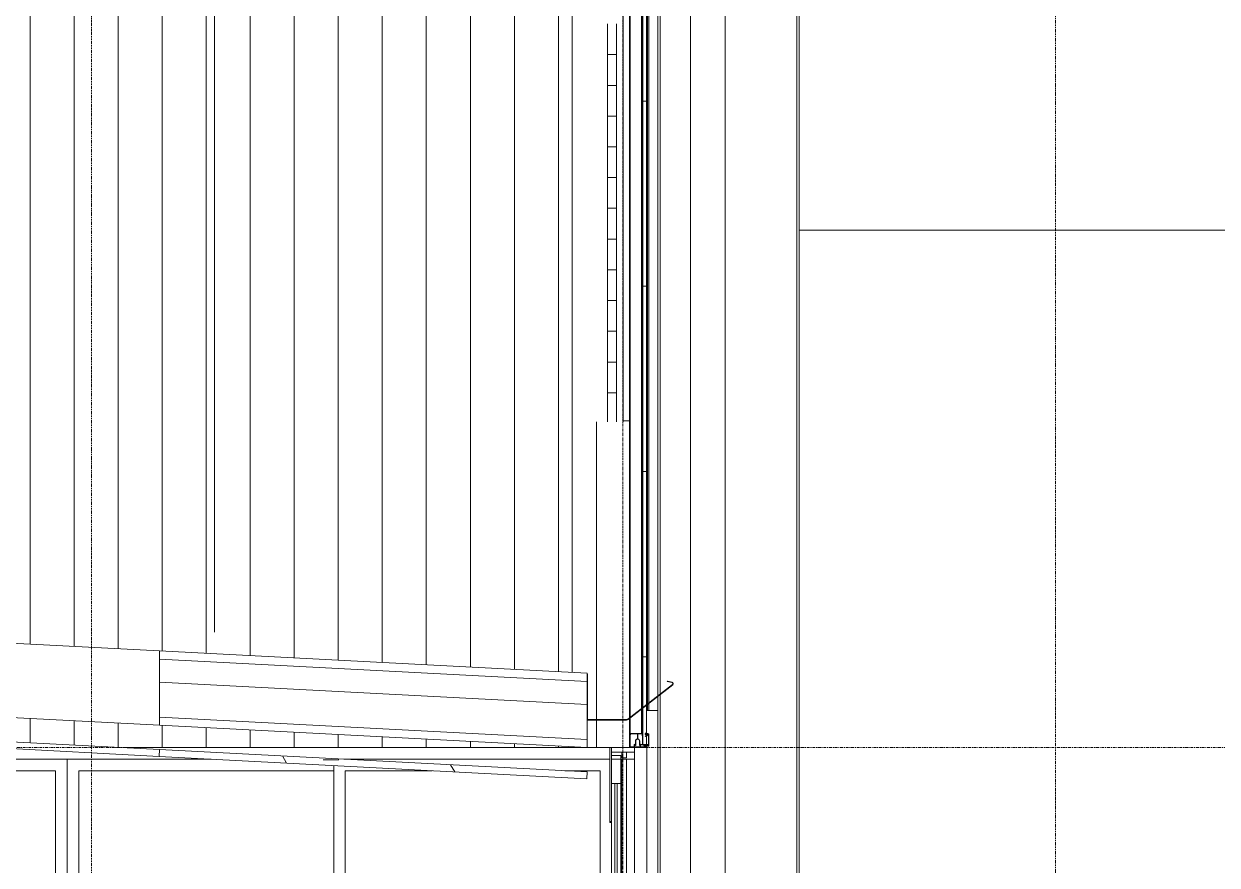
# Model space of a CAD drawing. Header units: millimetres. Extents: x 4237772 to 4686020, y -673 to 29459.
# Drawn here: x 4310096 to 4315247, y 7092 to 10724 of the extents above; entities that cross this region are included whole.
import ezdxf

# ---------------------------------------------------------------- set-up
doc = ezdxf.new("R2010")
doc.units = ezdxf.units.MM
for name, pattern in [('AEC_Center', [24, 12, -4, 4, -4]), ('AEC_Double Dash', [39, 15, -4, 6, -4, 6, -4]), ('Grid Line', [21, 12, -3, 3, -3])]:
    doc.linetypes.add(name, pattern=pattern)
for name, color, linetype, lineweight in [('A-ANNO-SYMB', 150, 'Continuous', 5), ('A-CLNG', 13, 'Continuous', 5), ('A-CLNG-PATT', 13, 'Continuous', 5), ('A-DETL-GENF', 92, 'Continuous', 5), ('A-DOOR', 31, 'Continuous', 5), ('A-DOOR-FRAM', 31, 'Continuous', 5), ('A-DOOR-GLAZ', 31, 'Continuous', 5), ('A-FLOR-LEVL', 51, 'Continuous', 5), ('A-GENM', 13, 'Continuous', 5), ('A-GLAZ', 151, 'Continuous', 5), ('A-GLAZ-CWMG', 51, 'Continuous', 5), ('A-ROOF', 132, 'Continuous', 5), ('A-ROOF-IDEN', 132, 'Continuous', 5), ('A-ROOF-MCUT', 132, 'Continuous', 5), ('A-WALL', 113, 'Continuous', 5), ('A-WALL-PATT', 111, 'Continuous', 5), ('P-SANR-FIXT', 6, 'Continuous', 5), ('S-BEAM', 12, 'Continuous', 5), ('S-GRID', 1, 'Continuous', 5)]:
    doc.layers.add(name, color=color, linetype=linetype, lineweight=lineweight)

# ---------------------------------------------------------------- blocks, each defined once
blk = doc.blocks.new('Structural Framing 24 - Structural Framing 1-1264814-SECTION - GRIDS C4-C5')
at = {"layer": 'S-BEAM'}
for p, q in [((4312832.3, 15513.2), (4312832.3, 7823.2)), ((4312842.3, 7831), (4312842.3, 15500.2)), ((4313432.3, 14963.4), (4313432.3, 5200)), ((4313442.3, 5200), (4313442.3, 14954.3)), ((4312842.3, 5200), (4312842.3, 7828.5)), ((4312832.3, 7820.7), (4312832.3, 5200))]:
    blk.add_line(p, q, dxfattribs=at)
blk = doc.blocks.new('Downpipe - Straight - 01 - 150D-1488954-SECTION - GRIDS C4-C5')
at = {"layer": 'P-SANR-FIXT'}
for p, q in [((4312786.5, 7760), (4312783.2, 7760)), ((4312832.6, 7760), (4312786.5, 7760))]:
    blk.add_line(p, q, dxfattribs=at)
blk = doc.blocks.new('Downpipe - L Spreader - Default-1551929-SECTION - GRIDS C4-C5')
at = {"layer": 'P-SANR-FIXT'}
for p, q in [((4312625, 7600), (4312625, 7277.1)), ((4312625, 7277.1), (4312632.3, 7275.8))]:
    blk.add_line(p, q, dxfattribs=at)
blk.add_open_spline([(4312631.8, 7282.8), (4312631.4, 7282.5), (4312629.7, 7281.1), (4312626.2, 7278.2), (4312625, 7277.1), (4312625, 7277.1)], degree=3, knots=[0.3634693, 0.3634693, 0.3634693, 0.3634693, 0.375, 0.4166667, 0.5, 0.5, 0.5, 0.5], dxfattribs=at)
blk = doc.blocks.new('SD - OXXO - SD - OXXO 3800W-1750534-SECTION - GRIDS C4-C5')
at = {"layer": 'A-DOOR'}
for p, q in [((4307977.7, 7550), (4310904.6, 7550)), ((4311477.8, 7550), (4312625, 7550))]:
    blk.add_line(p, q, dxfattribs=at)
at = {"layer": 'A-GLAZ'}
for p, q in [((4309133.7, 7550), (4307977.7, 7550)), ((4309133.7, 5200), (4309133.7, 7550)), ((4310283.7, 7550), (4310283.7, 5200)), ((4310283.7, 5200), (4310283.7, 7550)), ((4311433.7, 7522.3), (4311433.7, 5200)), ((4312625, 7550), (4311477.8, 7550)), ((4307983.7, 7500), (4309083.7, 7500)), ((4307983.7, 5250), (4307983.7, 7500)), ((4309083.7, 7500), (4309083.7, 5250)), ((4309133.7, 7500), (4310233.7, 7500)), ((4310233.7, 7500), (4310233.7, 5250)), ((4310333.7, 7500), (4311433.7, 7500)), ((4310333.7, 5250), (4310333.7, 7500)), ((4311483.7, 7500), (4311858.7, 7500)), ((4311483.7, 5250), (4311483.7, 7500)), ((4312431.9, 7500), (4312583.7, 7500)), ((4312583.7, 7500), (4312583.7, 6205.9)), ((4309883.7, 6375), (4309827.2, 6431.6)), ((4310683.7, 6375), (4310740.3, 6431.6)), ((4309483.7, 6375), (4309883.7, 6375)), ((4309883.7, 6375), (4309827.2, 6318.4)), ((4310683.7, 6375), (4310740.3, 6318.4)), ((4311083.7, 6375), (4310683.7, 6375)), ((4312583.7, 6194.1), (4312583.7, 5250)), ((4309083.7, 5250), (4307983.7, 5250)), ((4310233.7, 5250), (4309133.7, 5250)), ((4311433.7, 5250), (4310333.7, 5250)), ((4312096.5, 5250), (4311483.7, 5250)), ((4312583.7, 5250), (4312216.3, 5250))]:
    blk.add_line(p, q, dxfattribs=at)
blk = doc.blocks.new('Downpipe - Straight - 01 - 150D-V184-SECTION - GRIDS C4-C5')
at = {"layer": 'P-SANR-FIXT'}
for p, q in [((4312974, 15511.8), (4312974, 5200)), ((4313124, 5200), (4313124, 15524.9))]:
    blk.add_line(p, q, dxfattribs=at)
blk = doc.blocks.new('Generic Models 20 - Generic Models 13-2246191-SECTION - GRIDS C4-C5')
at = {"layer": 'A-GENM'}
for p, q in [((4312463.3, 15900.2), (4312683.2, 15900.2)), ((4312463.3, 7923.8), (4312463.3, 10998.2)), ((4312683.2, 10998.2), (4312683.2, 9006.8)), ((4312463.3, 7600), (4312463.3, 7603.4)), ((4312463.3, 7600), (4312567.3, 7600)), ((4312463.3, 7600), (4312567.3, 7600)), ((4312463.3, 7600), (4312567.3, 7600))]:
    blk.add_line(p, q, dxfattribs=at)
at = {"layer": 'A-GENM', "lineweight": 13}
for p, q in [((4312683.2, 15900), (4312463.3, 15900)), ((4312463.3, 15900), (4312463.3, 14426.8)), ((4312683.2, 14426.8), (4312683.2, 15900)), ((4312683.2, 14426.8), (4312463.3, 14426.8)), ((4312463.3, 14426.8), (4312463.3, 13517.3)), ((4312463.3, 14426.8), (4312683.2, 14426.8)), ((4312683.2, 13517.3), (4312683.2, 14426.8)), ((4312463.3, 13517.3), (4312683.2, 13517.3)), ((4312683.2, 13517.3), (4312463.3, 13517.3)), ((4312463.3, 13517.3), (4312463.3, 10998.2)), ((4312683.2, 10998.2), (4312683.2, 13517.3)), ((4312463.3, 10998.2), (4312683.2, 10998.2))]:
    blk.add_line(p, q, dxfattribs=at)
blk = doc.blocks.new('X_Door-Panel-Hinge-Standard - Standard-1909127-SECTION - GRIDS C4-C5')
at = {"layer": 'A-DOOR'}
for p, q in [((4312672.3, 7565), (4312632.3, 7565)), ((4312632.3, 7565), (4312632.3, 7445)), ((4312672.3, 7445), (4312672.3, 7565)), ((4312632.3, 7445), (4312672.3, 7445)), ((4312632.3, 5345), (4312632.3, 7445)), ((4312672.3, 7445), (4312672.3, 5345)), ((4312672.3, 5345), (4312632.3, 5345)), ((4312632.3, 5345), (4312632.3, 5225)), ((4312672.3, 5225), (4312672.3, 5345)), ((4312632.3, 5225), (4312672.3, 5225))]:
    blk.add_line(p, q, dxfattribs=at)
at = {"layer": 'A-DOOR-GLAZ'}
for p, q in [((4312657.3, 7445), (4312647.3, 7445)), ((4312647.3, 7445), (4312647.3, 5345)), ((4312657.3, 5345), (4312657.3, 7445)), ((4312647.3, 5345), (4312657.3, 5345))]:
    blk.add_line(p, q, dxfattribs=at)
blk = doc.blocks.new('X_Door-Frame-Wood - Standard-1215283-SECTION - GRIDS C4-C5')
at = {"layer": 'A-DOOR-FRAM'}
for p, q in [((4312710.3, 7600), (4312632.3, 7600)), ((4312632.3, 7600), (4312632.3, 7580)), ((4312632.3, 7580), (4312732.3, 7580)), ((4312677.3, 7580), (4312677.3, 7555)), ((4312697.3, 7580), (4312677.3, 7580)), ((4312697.3, 7555), (4312697.3, 7580)), ((4312732.3, 7580), (4312732.3, 7600)), ((4312677.3, 7555), (4312697.3, 7555)), ((4312677.3, 5200), (4312677.3, 7550)), ((4312697.3, 7550), (4312697.3, 5200)), ((4312732.3, 7550), (4312732.3, 5200)), ((4312632.3, 5200), (4312632.3, 5225))]:
    blk.add_line(p, q, dxfattribs=at)
blk = doc.blocks.new('Rectangular Mullion - 50x100mm-V208-SECTION - GRIDS C4-C5')
at = {"layer": 'A-GLAZ-CWMG'}
for p, q in [((4312710.3, 7600), (4312632.3, 7600)), ((4312632.3, 7600), (4312632.3, 7550)), ((4312732.3, 7550), (4312732.3, 7600)), ((4312632.3, 7550), (4312732.3, 7550))]:
    blk.add_line(p, q, dxfattribs=at)
blk = doc.blocks.new('MulticellPanel_Polycarbonate_Danpal_1040w - Grey-V214-SECTION - GRIDS C4-C5')
at = {"layer": 'A-GENM'}
h = blk.add_hatch(dxfattribs=at)
h.set_pattern_fill('FP_150', color=256, style=0, pattern_type=2)
h.set_pattern_definition([(90, (4308746.76, 10390.6), (-800, 5e-14), []), (180, (4308746.76, 10390.6), (-1e-13, -800), [])])
h.paths.add_polyline_path([(4312767.3, 7610), (4312783.3, 7610), (4312783.3, 11110), (4312767.3, 11108.1), (4312767.3, 7610.5)])
for p, q in [((4312766.4, 11110), (4312767.3, 11110)), ((4312783.3, 11110), (4312767.3, 11110)), ((4312767.3, 11110), (4312767.3, 7610)), ((4312783.3, 7610), (4312783.3, 11110)), ((4312767.3, 7610), (4312783.3, 7610))]:
    blk.add_line(p, q, dxfattribs=at)
blk = doc.blocks.new('Rectangular Mullion - DPANMF BT1-1105306-SECTION - GRIDS C4-C5')
at = {"layer": 'A-DETL-GENF'}
for p, q in [((4312710.3, 7658.6), (4312710.3, 7600)), ((4312766.8, 7660), (4312712.8, 7660)), ((4312712.8, 7660), (4312712.8, 7655)), ((4312712.8, 7602.5), (4312712.8, 7659.3)), ((4312712.8, 7655), (4312714.3, 7655)), ((4312714.3, 7655), (4312714.3, 7658.5)), ((4312714.3, 7658.5), (4312743.4, 7658.5)), ((4312736, 7628.3), (4312736, 7615.2)), ((4312737.2, 7609.3), (4312737.2, 7628.4)), ((4312744.4, 7657.5), (4312744.4, 7638.6)), ((4312745.9, 7638.6), (4312745.9, 7657.5)), ((4312746.9, 7658.5), (4312765.3, 7658.5)), ((4312753.2, 7628.6), (4312753.2, 7609.3)), ((4312754.4, 7615.2), (4312754.4, 7628.6)), ((4312765.3, 7658.5), (4312765.3, 7650)), ((4312765.3, 7650), (4312766.8, 7650)), ((4312766.8, 7650), (4312766.8, 7660)), ((4312777.7, 7661.2), (4312783.6, 7659.1)), ((4312778, 7656.9), (4312783.2, 7654.8)), ((4312783.6, 7656.4), (4312778.2, 7657.5)), ((4312783.6, 7659.1), (4312784.2, 7657)), ((4312793.7, 7658.9), (4312787.8, 7658.9)), ((4312787.8, 7658.9), (4312787.8, 7657.4)), ((4312787.8, 7656.7), (4312787.8, 7658.9)), ((4312787.8, 7658.9), (4312789.6, 7658.9)), ((4312787.8, 7657.4), (4312791.7, 7657.4)), ((4312788.9, 7656.7), (4312787.8, 7656.7)), ((4312791.7, 7657.4), (4312791.7, 7613.3)), ((4312793.7, 7610.9), (4312793.7, 7658.9)), ((4312710.3, 7600), (4312784.4, 7600)), ((4312730.9, 7602.5), (4312712.8, 7602.5)), ((4312735.2, 7613.5), (4312730.9, 7613.5)), ((4312730.9, 7613.5), (4312730.9, 7602.5)), ((4312732.4, 7602.5), (4312732.4, 7612)), ((4312732.4, 7612), (4312735.8, 7612)), ((4312756.9, 7602.5), (4312732.4, 7602.5)), ((4312736, 7615.2), (4312733.5, 7615.2)), ((4312733.5, 7614.2), (4312736, 7614.2)), ((4312735.2, 7611.6), (4312736.6, 7609.1)), ((4312736, 7614.2), (4312736, 7612.3)), ((4312753.7, 7609.1), (4312755.1, 7611.6)), ((4312756.9, 7615.2), (4312754.4, 7615.2)), ((4312754.4, 7612.3), (4312754.4, 7614.2)), ((4312754.4, 7614.2), (4312756.9, 7614.2)), ((4312754.8, 7612), (4312756.9, 7612)), ((4312763.5, 7613.5), (4312755.3, 7613.5)), ((4312756.9, 7612), (4312756.9, 7602.5)), ((4312758.4, 7602.5), (4312758.4, 7612)), ((4312758.4, 7612), (4312763.5, 7612)), ((4312782.7, 7602.5), (4312758.4, 7602.5)), ((4312763.5, 7612), (4312763.5, 7613.5)), ((4312777.2, 7611.3), (4312773.3, 7611.3)), ((4312773.3, 7611.3), (4312773.3, 7605.5)), ((4312773.3, 7605.5), (4312782.7, 7605.5)), ((4312775, 7607.4), (4312775, 7610)), ((4312775, 7610), (4312777.9, 7610)), ((4312791.6, 7607.4), (4312775, 7607.4)), ((4312778.9, 7610), (4312776.1, 7610)), ((4312776.7, 7608.9), (4312779.5, 7608.9)), ((4312779.5, 7608.9), (4312780.6, 7609.6)), ((4312787.8, 7611), (4312779.7, 7611)), ((4312780.6, 7609.6), (4312789.2, 7609.6)), ((4312782.7, 7605.5), (4312782.7, 7602.5)), ((4312784.4, 7600), (4312784.4, 7605.5)), ((4312784.4, 7605.5), (4312793.7, 7605.5)), ((4312788.3, 7612.6), (4312788.3, 7611.5)), ((4312791.7, 7613.3), (4312789, 7613.3)), ((4312789.7, 7610.1), (4312789.7, 7611.7)), ((4312789.7, 7611.7), (4312793.7, 7610.9)), ((4312793.7, 7611), (4312790, 7611)), ((4312791.6, 7609.1), (4312791.6, 7607.4)), ((4312793.7, 7605.5), (4312793.7, 7611))]:
    blk.add_line(p, q, dxfattribs=at)
for centre, radius, start, end in [((4312745.2, 7628.6), 9.2, 99.8791, 181.6261), ((4312745.2, 7628.6), 8, 360, 181.7438), ((4312743.4, 7657.5), 1, 0, 90), ((4312743.4, 7638.6), 1, 279.8791, 0), ((4312746.9, 7657.5), 1, 90, 180), ((4312746.9, 7638.6), 1, 180, 260.121), ((4312745.2, 7628.6), 9.2, 360, 80.121), ((4312778.5, 7622.9), 39.1, 76.2387, 90.9519), ((4312740.3, 7694.8), 59.8, 308.9937, 316.1468), ((4312777.6, 7659.2), 11.6, 273.4449, 347.2858), ((4312782.8, 7654), 0.88, 312.5702, 68.0118), ((4312783.7, 7656.9), 0.48, 258.5298, 16.4274), ((4312787, 7657.6), 3.39, 53.7277, 76.2387), ((4312733.5, 7614.7), 0.5, 90, 270), ((4312753.5, 7609.3), 0.3, 180, 330), ((4312756.9, 7614.7), 0.5, 270, 90), ((4312777.2, 7610.5), 0.834, 326.0388, 90), ((4312787.8, 7611.5), 0.5, 270, 0), ((4312789, 7612.6), 0.7, 90, 180), ((4312789.2, 7610.1), 0.5, 270, 0), ((4312791.1, 7609.1), 0.5, 0, 90)]:
    blk.add_arc(centre, radius, start, end, dxfattribs=at)
for centre, major_axis, start_param, end_param in [((4312777.8, 7661.6), (0.024, 0.399), 6.232148, 9.142784), ((4312778.1, 7657.2), (-0.136, 0.29), 5.64369, 8.601708), ((4312778.2, 7648), (0.393, 0.077), 2.085827, 4.639998), ((4312736.9, 7609.3), (0.28, 0.107), 3.299947, 5.917941)]:
    blk.add_ellipse(centre, major_axis=major_axis, ratio=1, start_param=start_param, end_param=end_param, dxfattribs=at)
for points, knots in [([(4312712.8, 7659.3), (4312712.8, 7659.3), (4312712.8, 7659.4), (4312712.7, 7659.6), (4312712.6, 7659.7), (4312712.4, 7659.7), (4312712.1, 7659.7), (4312711.9, 7659.6), (4312711.5, 7659.5), (4312711.2, 7659.3), (4312710.8, 7659.1), (4312710.7, 7659), (4312710.5, 7658.9), (4312710.3, 7658.8), (4312710.3, 7658.6), (4312710.3, 7658.6)], [0, 0, 0, 0, 0.041667, 0.104167, 0.177083, 0.239583, 0.333333, 0.416667, 0.5, 0.666667, 0.729167, 0.791667, 0.84375, 0.90625, 1, 1, 1, 1]), ([(4312789.6, 7658.9), (4312789.6, 7658.9), (4312789.7, 7658.9), (4312789.8, 7659.1), (4312789.8, 7659.3), (4312789.7, 7659.7), (4312789.4, 7660), (4312789.1, 7660.3), (4312789, 7660.3)], [0, 0, 0, 0, 0.147059, 0.294118, 0.411765, 0.588235, 0.823529, 1, 1, 1, 1]), ([(4312736, 7612.3), (4312735.9, 7612.3), (4312735.7, 7612.2), (4312735.5, 7612.1), (4312735.3, 7612), (4312735.1, 7611.8), (4312735.1, 7611.6), (4312735.2, 7611.6)], [0, 0, 0, 0, 0.125, 0.25, 0.375, 0.625, 1, 1, 1, 1]), ([(4312735.8, 7612), (4312735.8, 7612), (4312736, 7612.1), (4312736.1, 7612.2), (4312736.1, 7612.4), (4312736, 7612.6), (4312735.9, 7612.8), (4312735.8, 7613), (4312735.7, 7613.2), (4312735.6, 7613.3), (4312735.4, 7613.5), (4312735.3, 7613.5), (4312735.2, 7613.5)], [0, 0, 0, 0, 0.083333, 0.1875, 0.291667, 0.375, 0.458333, 0.583333, 0.666667, 0.75, 0.875, 1, 1, 1, 1]), ([(4312755.1, 7611.6), (4312755.1, 7611.6), (4312755.2, 7611.7), (4312755.1, 7611.9), (4312754.8, 7612.1), (4312754.6, 7612.2), (4312754.4, 7612.3), (4312754.4, 7612.3)], [0, 0, 0, 0, 0.25, 0.5, 0.75, 0.875, 1, 1, 1, 1]), ([(4312755.3, 7613.5), (4312755.1, 7613.5), (4312754.9, 7613.3), (4312754.7, 7613), (4312754.6, 7612.8), (4312754.6, 7612.7), (4312754.5, 7612.5), (4312754.5, 7612.3), (4312754.5, 7612.1), (4312754.6, 7612), (4312754.8, 7612)], [0, 0, 0, 0, 0.333333, 0.416667, 0.5, 0.583333, 0.666667, 0.75, 0.84375, 1, 1, 1, 1]), ([(4312776.1, 7610), (4312776.1, 7610), (4312776, 7610), (4312775.9, 7609.7), (4312775.9, 7609.4), (4312776.1, 7609.1), (4312776.3, 7609), (4312776.6, 7608.9), (4312776.7, 7608.9)], [0, 0, 0, 0, 0.125, 0.25, 0.5, 0.666667, 0.833333, 1, 1, 1, 1]), ([(4312779.7, 7611), (4312779.6, 7611), (4312779.5, 7611), (4312779.3, 7610.9), (4312779.1, 7610.8), (4312779, 7610.7), (4312779, 7610.5), (4312778.9, 7610.2), (4312778.9, 7610.1), (4312778.9, 7610)], [0, 0, 0, 0, 0.111111, 0.222222, 0.333333, 0.444444, 0.555556, 0.708333, 1, 1, 1, 1]), ([(4312790, 7611), (4312789.9, 7611), (4312789.8, 7611), (4312789.7, 7610.8), (4312789.8, 7610.6), (4312790, 7610.4), (4312790.2, 7610.2), (4312790.3, 7610), (4312790.5, 7609.9), (4312790.6, 7609.8), (4312790.7, 7609.7), (4312790.9, 7609.6), (4312791, 7609.6), (4312791.1, 7609.6)], [0, 0, 0, 0, 0.072917, 0.1875, 0.291667, 0.5, 0.583333, 0.666667, 0.729167, 0.791667, 0.854167, 0.916667, 1, 1, 1, 1])]:
    blk.add_open_spline(points, degree=3, knots=knots, dxfattribs=at)
blk = doc.blocks.new('Rectangular Mullion - Frame_Framed Facade_Danpal_DPANMF BT1-2873194-SECTION - GRIDS C4-C5')
at = {"layer": 'A-GLAZ-CWMG'}
for p, q in [((4312712.8, 7660), (4312710.3, 7660)), ((4312766.8, 7613.3), (4312766.8, 7658.3)), ((4312793.7, 7658.9), (4312787.8, 7658.9)), ((4312787.8, 7658.9), (4312787.8, 7657.4)), ((4312787.8, 7657.4), (4312791.7, 7657.4)), ((4312791.7, 7613.3), (4312766.8, 7613.3)), ((4312784.4, 7600), (4312784.4, 7605.5)), ((4312784.4, 7605.5), (4312793.7, 7605.5)), ((4312793.7, 7605.5), (4312793.7, 7610.9))]:
    blk.add_line(p, q, dxfattribs=at)
blk = doc.blocks.new('Rectangular Mullion - Mullion_FramedFacade_Danpal_DPAEC50-2873208-SECTION - GRIDS C4-C5')
at = {"layer": 'A-GLAZ-CWMG'}
for p, q in [((4312713.8, 7730.5), (4312713.8, 11110)), ((4312762.8, 11110), (4312762.8, 7768.9)), ((4312763.8, 7769.7), (4312763.8, 11110)), ((4312763.8, 11110), (4312763.8, 11108.1)), ((4312765.7, 11110), (4312765.7, 7771.2)), ((4312766.5, 7771.8), (4312766.5, 11110)), ((4312766.5, 11110), (4312766.5, 11108.1)), ((4312713.8, 7660), (4312713.8, 7728.1)), ((4312762.8, 7766.4), (4312762.8, 7660)), ((4312763.8, 7660), (4312763.8, 7767.2)), ((4312765.7, 7767.6), (4312765.7, 7660)), ((4312766.5, 7660), (4312766.5, 7767.6))]:
    blk.add_line(p, q, dxfattribs=at)
blk = doc.blocks.new('Rectangular Mullion - Frame_Framed Facade_Danpal_DPANMF BT1-2873226-SECTION - GRIDS C4-C5')
at = {"layer": 'A-GLAZ-CWMG'}
for p, q in [((4312710.3, 7727.8), (4312710.3, 11110)), ((4312787.8, 7788.4), (4312787.8, 11110)), ((4312793.7, 7794.9), (4312793.7, 11110)), ((4312787.8, 7760), (4312787.8, 7785.9)), ((4312793.7, 7760), (4312793.7, 7790.5)), ((4312710.3, 7660), (4312710.3, 7725.4))]:
    blk.add_line(p, q, dxfattribs=at)
blk = doc.blocks.new('Area 51 Ceiling - External FC - Area 51 Ceiling - External FC-2924300-SECTION - GRIDS C4-C5')
at = {"layer": 'A-CLNG-PATT'}
h = blk.add_hatch(dxfattribs=at)
h.set_pattern_fill('FP_177', color=256, style=0, pattern_type=2)
h.set_pattern_definition([(90, (4311918.5, 7527), (-2400, 1e-13), []), (180, (4311918.5, 7526.9), (-1e-13, -1200), [])])
h.paths.add_polyline_path([(4310680.7, 7561.7), (4310680.7, 7591.8), (4305546.6, 7860.8), (4305546.6, 7830.8), (4310333.7, 7579.9)])
h = blk.add_hatch(dxfattribs=at)
h.set_pattern_fill('FP_4', color=256, style=0, pattern_type=2)
h.set_pattern_definition([(0, (4308746.76, 10390.63), (812.8, 203.2), [67.056, -542.544, 67.056, -3793.744]), (0, (4308746.76, 10390.63), (812.8, 203.2), [-676.656, -542.544, 67.056, -1152.144, -2032]), (0, (4308746.76, 10390.63), (812.8, 203.2), [-2438.4, 67.056, -542.544, 67.056, -1355.344]), (0, (4308746.76, 10390.63), (812.8, 203.2), [-3115.056, -339.344, 67.056, -948.944]), (120, (4309051.56, 10492.23), (-582.376, 602.3054), [67.056, -542.544, 67.056, -3793.744]), (120, (4309051.56, 10492.23), (-582.376, 602.3054), [-676.656, -542.544, 67.056, -1152.144, -2032]), (120, (4309051.56, 10492.23), (-582.376, 602.3054), [-2438.4, 67.056, -542.544, 67.056, -1355.344]), (120, (4309051.56, 10492.23), (-582.376, 602.3054), [-3115.056, -339.344, 67.056, -948.944]), (240, (4309153.16, 10898.63), (-230.424, -805.5054), [67.056, -542.544, 67.056, -3793.744]), (240, (4309153.16, 10898.63), (-230.424, -805.5054), [-676.656, -542.544, 67.056, -1152.144, -2032]), (240, (4309153.16, 10898.63), (-230.424, -805.5054), [-2438.4, 67.056, -542.544, 67.056, -1355.344]), (240, (4309153.16, 10898.63), (-230.424, -805.5054), [-3115.056, -339.344, 67.056, -948.944])])
h.paths.add_polyline_path([(4312525.7, 7465), (4312527.3, 7495), (4310682.3, 7591.7), (4310682.3, 7561.7), (4312299.4, 7476.9)])
at = {"layer": 'A-CLNG'}
for p, q in [((4310680.7, 7561.7), (4305545, 7830.9)), ((4305546.6, 7860.8), (4310682.3, 7591.7))]:
    blk.add_line(p, q, dxfattribs=at)
at = {"layer": 'A-CLNG', "lineweight": 13}
for p, q in [((4310682.3, 7591.7), (4310680.7, 7561.7)), ((4312527.3, 7495), (4310682.3, 7591.7)), ((4310680.7, 7561.7), (4312525.7, 7465)), ((4312525.7, 7465), (4312527.3, 7495))]:
    blk.add_line(p, q, dxfattribs=at)

msp = doc.modelspace()

# ---------------------------------------------------------------- hatches: boundary and pattern name
at = {"layer": 'A-WALL-PATT'}
h = msp.add_hatch(dxfattribs=at)
h.set_pattern_fill('FP_45', color=256, style=0, pattern_type=2)
h.set_pattern_definition([(90, (4307843.32, 7600), (-190, 1e-14), [])])
h.paths.add_polyline_path([(4310672.2, 7600), (4312463.3, 7600), (4312463.3, 7603.4), (4307901, 7842.5), (4307901, 7737.5), (4310523.8, 7600)])
h.paths.add_polyline_path([(4307901, 7600), (4309950.6, 7600), (4307901, 7707.4)])
h.paths.add_polyline_path([(4312463.3, 7923.8), (4312463.3, 10900.4), (4309211.2, 10726.7), (4307901, 10627), (4307901, 8162.9), (4312299.4, 7932.4)])

# ---------------------------------------------------------------- linework, layer by layer
at = {"layer": 'A-ANNO-SYMB', "linetype": 'AEC_Double Dash'}
for p, q in [((4310389, 16189.6), (4310389, 4719.8)), ((4314549.4, 4719.8), (4314549.4, 16189.6))]:
    msp.add_line(p, q, dxfattribs=at)
at = {"layer": 'A-FLOR-LEVL', "linetype": 'AEC_Center'}
msp.add_line((4238571.8, 7600), (4377820.1, 7600), dxfattribs=at)
at = {"layer": 'A-ROOF'}
for p, q in [((4305536.6, 8286.8), (4310682.3, 8017.1)), ((4310682.3, 7696.7), (4305536.6, 7966.4)), ((4310682.3, 7982.1), (4312527.3, 7885.4)), ((4310682.3, 7881.9), (4312527.3, 7785.3)), ((4310682.3, 7731.7), (4312527.3, 7635))]:
    msp.add_line(p, q, dxfattribs=at)
at = {"layer": 'A-ROOF', "lineweight": 15}
for p, q in [((4312527.3, 7920.4), (4310682.3, 8017.1)), ((4310682.3, 8017.1), (4310682.3, 7696.7)), ((4312527.3, 7600), (4312527.3, 7920.4)), ((4310682.3, 7696.7), (4312527.3, 7600))]:
    msp.add_line(p, q, dxfattribs=at)
at = {"layer": 'A-ROOF-IDEN'}
msp.add_line((4310919.2, 8097.9), (4310919.2, 17957.3), dxfattribs=at)
at = {"layer": 'A-ROOF-MCUT'}
for p, q in [((4312529.3, 7916.6), (4312527.3, 7916.6)), ((4312529.3, 7720.5), (4312529.3, 7916.6)), ((4312874, 7886.3), (4312872.3, 7884.6)), ((4312872.3, 7884.6), (4312893.9, 7880.7)), ((4312894.3, 7882.7), (4312874, 7886.3)), ((4312895.7, 7872.7), (4312703.6, 7722.7)), ((4312704.8, 7721.1), (4312896.9, 7871.1)), ((4312527.3, 7718.5), (4312697.3, 7718.5)), ((4312697.3, 7720.5), (4312529.3, 7720.5))]:
    msp.add_line(p, q, dxfattribs=at)
for centre, radius, start, end in [((4312893.1, 7876.3), 4.46, 305.0628, 79.9719), ((4312893.1, 7876.3), 6.46, 305.5568, 79.9719), ((4312697.3, 7730.7), 10.2, 270, 307.9833), ((4312697.3, 7730.7), 12.2, 270, 307.9833)]:
    msp.add_arc(centre, radius, start, end, dxfattribs=at)
at = {"layer": 'A-WALL'}
for p, q in [((4312614.8, 10458.7), (4312614.8, 10724.2)), ((4312654.8, 10724.2), (4312654.8, 9927.9)), ((4312614.8, 10591.5), (4312614.8, 10591.5)), ((4312614.8, 10591.5), (4312654.8, 10591.5)), ((4312614.8, 10193.3), (4312614.8, 10458.7)), ((4312614.8, 10458.7), (4312654.8, 10458.7)), ((4312614.8, 10326), (4312654.8, 10326)), ((4312614.8, 10193.3), (4312654.8, 10193.3)), ((4312614.8, 9927.9), (4312614.8, 10193.3)), ((4312654.8, 10193.3), (4312654.8, 10193.3)), ((4312654.8, 10060.6), (4312614.8, 10060.6)), ((4312654.8, 9927.9), (4312614.8, 9927.9)), ((4312614.8, 9397), (4312614.8, 9927.9)), ((4312654.8, 9927.9), (4312654.8, 9662.4)), ((4312614.8, 9795.1), (4312654.8, 9795.1)), ((4332556.8, 9834.1), (4313442.3, 9834.1)), ((4312654.8, 9662.4), (4312614.8, 9662.4)), ((4312654.8, 9662.4), (4312654.8, 9529.7)), ((4312654.8, 9529.7), (4312614.8, 9529.7)), ((4312654.8, 9529.7), (4312654.8, 9397)), ((4312654.8, 9397), (4312614.8, 9397)), ((4312614.8, 9006.8), (4312614.8, 9397)), ((4312654.8, 9397), (4312654.8, 9006.8)), ((4312654.8, 9264.3), (4312614.8, 9264.3)), ((4312654.8, 9131.5), (4312614.8, 9131.5)), ((4312567.3, 7720.1), (4312567.3, 9006.8)), ((4312710.3, 9010.5), (4312683.2, 9010.5)), ((4312567.3, 7600), (4312567.3, 7718.5)), ((4310523.8, 7600), (4312463.3, 7600)), ((4312567.3, 7600), (4312632.3, 7600)), ((4312785.3, 7600), (4312785.3, 5200))]:
    msp.add_line(p, q, dxfattribs=at)
at = {"layer": 'S-GRID', "linetype": 'Grid Line'}
msp.add_line((4312682.3, -610), (4312682.3, 25305.5), dxfattribs=at)

# ---------------------------------------------------------------- block references
at = {"layer": 'A-CLNG'}
msp.add_blockref('Area 51 Ceiling - External FC - Area 51 Ceiling - External FC-2924300-SECTION - GRIDS C4-C5', (0, 0), dxfattribs=at)
at = {"layer": 'A-DETL-GENF'}
msp.add_blockref('Rectangular Mullion - DPANMF BT1-1105306-SECTION - GRIDS C4-C5', (0, 0), dxfattribs=at)
at = {"layer": 'A-DOOR'}
for name in ['SD - OXXO - SD - OXXO 3800W-1750534-SECTION - GRIDS C4-C5', 'X_Door-Panel-Hinge-Standard - Standard-1909127-SECTION - GRIDS C4-C5']:
    msp.add_blockref(name, (0, 0), dxfattribs=at)
at = {"layer": 'A-DOOR-FRAM'}
msp.add_blockref('X_Door-Frame-Wood - Standard-1215283-SECTION - GRIDS C4-C5', (0, 0), dxfattribs=at)
at = {"layer": 'A-GENM'}
for name in ['Generic Models 20 - Generic Models 13-2246191-SECTION - GRIDS C4-C5', 'MulticellPanel_Polycarbonate_Danpal_1040w - Grey-V214-SECTION - GRIDS C4-C5']:
    msp.add_blockref(name, (0, 0), dxfattribs=at)
at = {"layer": 'A-GLAZ-CWMG'}
for name in ['Rectangular Mullion - Frame_Framed Facade_Danpal_DPANMF BT1-2873226-SECTION - GRIDS C4-C5', 'Rectangular Mullion - Mullion_FramedFacade_Danpal_DPAEC50-2873208-SECTION - GRIDS C4-C5', 'Rectangular Mullion - Frame_Framed Facade_Danpal_DPANMF BT1-2873194-SECTION - GRIDS C4-C5', 'Rectangular Mullion - 50x100mm-V208-SECTION - GRIDS C4-C5']:
    msp.add_blockref(name, (0, 0), dxfattribs=at)
at = {"layer": 'P-SANR-FIXT'}
for name in ['Downpipe - Straight - 01 - 150D-V184-SECTION - GRIDS C4-C5', 'Downpipe - Straight - 01 - 150D-1488954-SECTION - GRIDS C4-C5', 'Downpipe - L Spreader - Default-1551929-SECTION - GRIDS C4-C5']:
    msp.add_blockref(name, (0, 0), dxfattribs=at)
at = {"layer": 'S-BEAM'}
msp.add_blockref('Structural Framing 24 - Structural Framing 1-1264814-SECTION - GRIDS C4-C5', (0, 0), dxfattribs=at)

doc.saveas('drawing.dxf')
